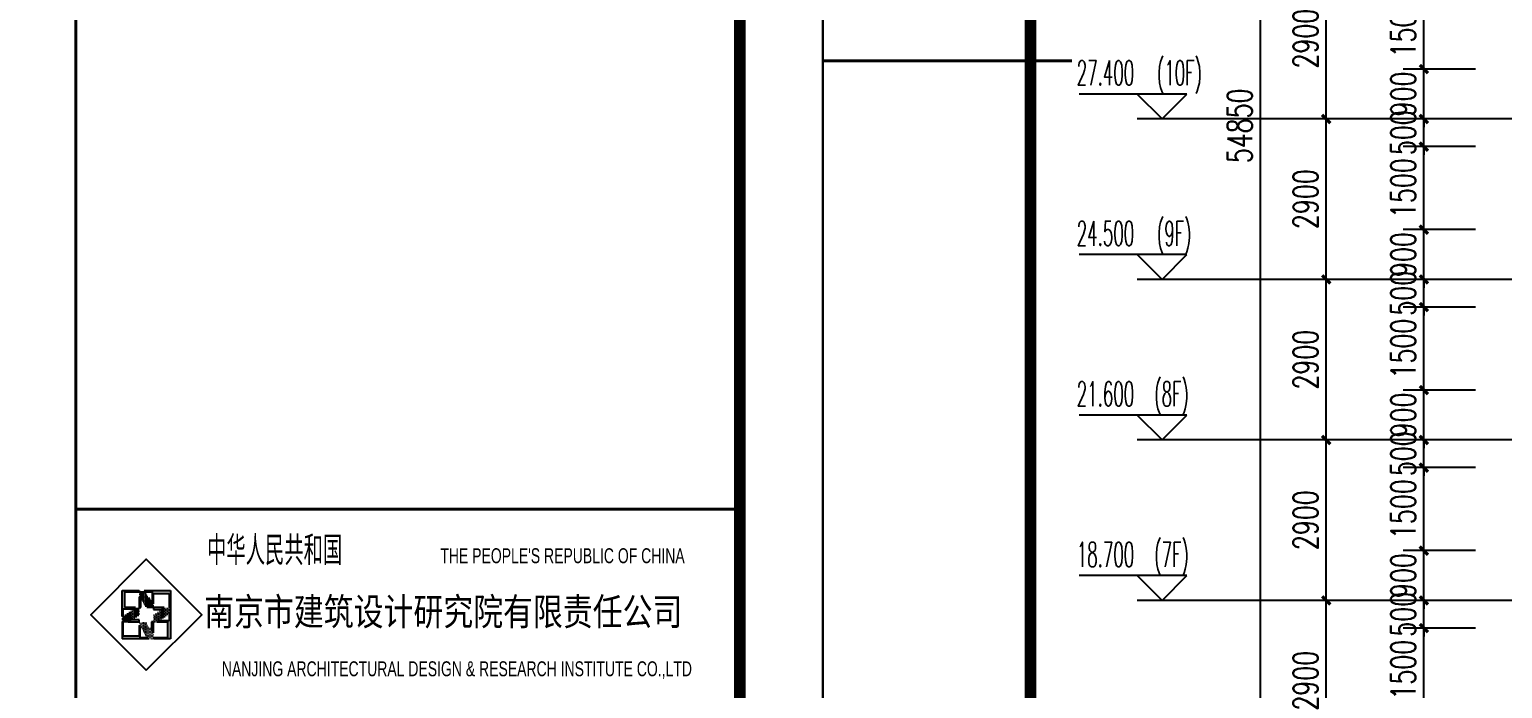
# Model space of a CAD drawing. Extents: x -59851 to 653804, y -249523 to 437614.
# Drawn here: x 513289 to 539911, y 381697 to 393604 of the extents above; entities that cross this region are included whole.
import ezdxf
from ezdxf.enums import TextEntityAlignment as Align

# ---------------------------------------------------------------- set-up
doc = ezdxf.new("R2010")
doc.units = 0
doc.header["$LTSCALE"] = 1000
doc.header["$MEASUREMENT"] = 0
for name, color, linetype in [('A-第三道尺寸线', 105, 'Continuous'), ('DIM_ELEV', 3, 'Continuous'), ('DOTE', 16, 'Continuous'), ('LABEL_FIXBOX_PM', 7, 'Continuous'), ('LABEL_FIXTXT_PM', 3, 'Continuous'), ('LABEL_TXT_PM', 1, 'Continuous'), ('PUB_DIM', 3, 'Continuous'), ('PUB_TEXT', 7, 'Continuous')]:
    doc.layers.add(name, color=color, linetype=linetype)
doc.styles.add('_TCH_DIM', font='SIMPLEX.shx', dxfattribs={"width": 0.7, "bigfont": 'GBCBIG.shx'})
doc.styles.add('_TCH_DIM_T3', font='SIMPLEX.shx', dxfattribs={"width": 0.705882, "bigfont": 'GBCBIG.shx'})
doc.styles.add('LABEL_FIXBOX_PM', font='simhei.ttf', dxfattribs={"width": 0.8})
doc.styles.add('LABEL_FIXTXT_PM', font='pm_njadri_r.shx', dxfattribs={"width": 0.7, "bigfont": 'pm_njadri_hztxt.shx'})
doc.styles.add('LABEL_TXT_PM', font='pm_njadri_romans1.shx', dxfattribs={"width": 0.7, "bigfont": 'pm_njadri_hztxt.shx'})
doc.dimstyles.new('_TCH_ARCH&&150', dxfattribs={"dimtxt": 446.25, "dimasz": 150, "dimexe": 375, "dimexo": 450, "dimgap": 150, "dimtad": 1, "dimdec": 0, "dimzin": 0, "dimdsep": 46, "dimtxsty": '_TCH_DIM_T3', "dimblk": 'ARCHTICK', "dimcen": 0.09, "dimclrt": 7, "dimazin": 2, "dimtfac": 1, "dimtdec": 0, "dimtix": 1, "dimtmove": 2, "dimatfit": 3, "dimfxl": 0, "dimtolj": 1, "dimtzin": 0, "dimarcsym": 0})
pattern_1 = [(0, (-730.89111, -636.81473), (0.078125, 0.15625), [0, -0.15625])]

# ---------------------------------------------------------------- blocks, each defined once
blk = doc.blocks.new('PMSheet_A1_20150113_5-3892016032414355901')
at = {"layer": 'LABEL_FIXBOX_PM'}
h = blk.add_hatch(color=256, dxfattribs=at)
h.paths.add_polyline_path([(762.26, 232.85), (762.26, 231.16), (762.39, 231.16), (762.39, 233.19), (759.25, 233.19), (759.34, 233.06), (760.21, 233.06), (760.21, 231.79), (760.35, 231.58), (760.35, 232.85)])
h.paths.add_polyline_path([(756.57, 233.19), (756.57, 230.05), (756.7, 230.14), (756.7, 231.01), (757.97, 231.01), (758.18, 231.16), (756.91, 231.16), (756.91, 233.06), (758.61, 233.06), (758.61, 233.19)])
h.paths.add_polyline_path([(758.61, 231.16), (758.84, 231.16), (758.84, 232.1), (758.61, 232.45)])
h.paths.add_polyline_path([(760.35, 231.16), (760.35, 230.92), (761.3, 230.92), (761.65, 231.16)])
h.paths.add_polyline_path([(760.99, 229.55), (760.77, 229.41), (762.05, 229.41), (762.05, 227.5), (760.35, 227.5), (760.35, 227.37), (762.39, 227.37), (762.39, 230.51), (762.26, 230.42), (762.26, 229.55)])
h.paths.add_polyline_path([(760.12, 228.46), (760.35, 228.11), (760.35, 229.41), (760.12, 229.41)])
h.paths.add_polyline_path([(756.7, 227.71), (756.7, 229.41), (756.57, 229.41), (756.57, 227.37), (759.71, 227.37), (759.62, 227.5), (758.75, 227.5), (758.75, 228.78), (758.61, 228.99), (758.61, 227.71)])
h.paths.add_polyline_path([(758.61, 229.41), (758.61, 229.65), (757.66, 229.65), (757.31, 229.41)])
h = blk.add_hatch(dxfattribs=at)
h.set_pattern_fill('DOTS', color=256, scale=2.5, style=0)
h.set_pattern_definition(pattern_1)
h.paths.add_polyline_path([(759.25, 233.19), (758.61, 233.19), (758.61, 232.45), (759.49, 231.16), (760.35, 231.16), (760.35, 231.58)])
h = blk.add_hatch(dxfattribs=at)
h.set_pattern_fill('DOTS', color=256, scale=2.5, style=0)
h.set_pattern_definition(pattern_1)
h.paths.add_polyline_path([(758.61, 230.29), (758.61, 231.16), (758.18, 231.16), (756.57, 230.05), (756.57, 229.41), (757.31, 229.41)])
h = blk.add_hatch(dxfattribs=at)
h.set_pattern_fill('DOTS', color=256, scale=2.5, style=0)
h.set_pattern_definition(pattern_1)
h.paths.add_polyline_path([(760.35, 230.27), (760.35, 229.41), (760.77, 229.41), (762.39, 230.51), (762.39, 231.16), (761.65, 231.16)])
h = blk.add_hatch(dxfattribs=at)
h.set_pattern_fill('DOTS', color=256, scale=2.5, style=0)
h.set_pattern_definition(pattern_1)
h.paths.add_polyline_path([(759.47, 229.41), (758.61, 229.41), (758.61, 228.99), (759.71, 227.37), (760.35, 227.37), (760.35, 228.11)])
for p, q in [((756.57, 233.19), (758.61, 233.19)), ((756.57, 230.05), (756.57, 233.19)), ((756.91, 233.06), (758.61, 233.06)), ((756.91, 231.16), (756.91, 233.06)), ((758.61, 233.19), (758.61, 233.06)), ((759.25, 233.19), (762.39, 233.19)), ((759.25, 233.19), (759.34, 233.06)), ((759.34, 233.06), (760.21, 233.06)), ((760.21, 233.06), (760.21, 231.79)), ((760.35, 232.85), (762.26, 232.85)), ((760.35, 231.58), (760.35, 232.85)), ((762.26, 232.85), (762.26, 231.16)), ((762.39, 233.19), (762.39, 227.37)), ((756.7, 231.01), (757.97, 231.01)), ((756.7, 230.14), (756.7, 231.01)), ((758.18, 231.16), (756.91, 231.16)), ((757.97, 231.01), (758.18, 231.16)), ((758.61, 232.45), (758.61, 231.16)), ((758.61, 232.45), (758.84, 232.1)), ((758.61, 231.16), (758.84, 231.16)), ((758.84, 231.16), (758.84, 232.1)), ((760.21, 231.79), (760.35, 231.58)), ((761.65, 231.16), (760.35, 231.16)), ((760.35, 231.16), (760.35, 230.92)), ((760.35, 230.92), (761.3, 230.92)), ((761.65, 231.16), (761.3, 230.92)), ((762.39, 231.16), (762.26, 231.16)), ((756.57, 230.05), (756.7, 230.14)), ((756.57, 229.41), (756.57, 227.37)), ((756.57, 229.41), (756.7, 229.41)), ((756.7, 227.71), (756.7, 229.41)), ((757.31, 229.41), (757.66, 229.65)), ((757.31, 229.41), (758.61, 229.41)), ((758.61, 229.65), (757.66, 229.65)), ((758.61, 229.41), (758.61, 229.65)), ((758.75, 228.78), (758.61, 228.99)), ((758.61, 228.99), (758.61, 227.71)), ((760.35, 229.41), (760.12, 229.41)), ((760.12, 229.41), (760.12, 228.46)), ((760.35, 228.11), (760.35, 229.41)), ((760.99, 229.55), (760.77, 229.41)), ((760.77, 229.41), (762.05, 229.41)), ((762.26, 229.55), (760.99, 229.55)), ((762.05, 229.41), (762.05, 227.5)), ((762.39, 230.51), (762.26, 230.42)), ((762.26, 230.42), (762.26, 229.55)), ((759.71, 227.37), (756.57, 227.37)), ((758.61, 227.71), (756.7, 227.71)), ((758.75, 227.5), (758.75, 228.78)), ((759.62, 227.5), (758.75, 227.5)), ((759.71, 227.37), (759.62, 227.5)), ((760.35, 228.11), (760.12, 228.46)), ((762.05, 227.5), (760.35, 227.5)), ((760.35, 227.37), (760.35, 227.5)), ((762.39, 227.37), (760.35, 227.37))]:
    blk.add_line(p, q, dxfattribs=at)
for points in [[(0, 594), (841, 594), (841, 0), (0, 0)], [(759.48, 223.59), (766.17, 230.28), (759.48, 236.97), (752.79, 230.28)]]:
    blk.add_lwpolyline(points, close=True, dxfattribs=at)
at = {"layer": 'LABEL_FIXBOX_PM', "const_width": 1.4}
blk.add_lwpolyline([(831, 584), (25, 584), (25, 10), (831, 10)], close=True, dxfattribs=at)
at = {"layer": 'LABEL_FIXBOX_PM', "const_width": 0.35}
for points in [[(751, 10), (751, 584)], [(0, 297), (30, 297)], [(751, 243), (831, 243)]]:
    blk.add_lwpolyline(points, dxfattribs=at)
at = {"layer": 'LABEL_FIXBOX_PM', "style": 'LABEL_FIXBOX_PM', "width": 0.8}
blk.add_text('南京市建筑设计研究院有限责任公司', height=3.3, dxfattribs=at).set_placement((766.46, 229))
at = {"layer": 'LABEL_FIXTXT_PM', "style": 'LABEL_FIXTXT_PM', "width": 0.7}
for s, height, p in [('中华人民共和国', 3.5, (766.81, 236.26)), ("THE PEOPLE'S REPUBLIC OF CHINA", 1.8, (794.91, 236.49))]:
    blk.add_text(s, height=height, dxfattribs=at).set_placement(p)
blk.add_text('NANJING ARCHITECTURAL DESIGN & RESEARCH INSTITUTE CO.,LTD', height=1.8, dxfattribs=at).set_placement((796.91, 222.87), align=Align.CENTER)
at = {"layer": 'LABEL_TXT_PM', "style": 'LABEL_TXT_PM'}
for tag, height, width, p in [('修改图应说明理由', 4.5, 0.7, (788.35, 468.8)), ('出图章签名', 4.5, 0.7, (759.46, 338.09)), ('建设单位_U01', 4.5, 0.7, (800.9, 212.14)), ('建设单位', 4.5, 0.7, (800.9, 210.2)), ('建设单位_D01', 4.5, 0.7, (800.9, 207.4)), ('项目名称_U01', 4.5, 0.7, (800.9, 200.42)), ('项目名称', 4.5, 0.7, (800.9, 198.19)), ('项目名称_D01', 4.5, 0.7, (800.9, 195.3)), ('设计编号', 4.5, 0.6, (780.76, 187.9)), ('分项号', 4.5, 0.6, (820.26, 188)), ('项目经理', 4.5, 0.7, (780.26, 172)), ('项目经理签名', 4.5, 0.7, (810.18, 172.26)), ('审定', 4.5, 0.7, (780.26, 163.9)), ('审定签名', 4.5, 0.7, (810.18, 164.16)), ('审核', 4.5, 0.7, (780.26, 156)), ('审核签名', 4.5, 0.7, (810.18, 156.26)), ('项目负责', 4.5, 0.7, (780.26, 148)), ('项目负责签名', 4.5, 0.7, (810.18, 148.26)), ('专业负责', 4.5, 0.7, (780.26, 140)), ('专业负责签名', 4.5, 0.7, (810.18, 140.26)), ('校对', 4.5, 0.7, (780.26, 131.9)), ('校对签名', 4.5, 0.7, (810.18, 132.16)), ('设计', 4.5, 0.7, (780.26, 124)), ('设计签名', 4.5, 0.7, (810.18, 124.26)), ('绘制', 4.5, 0.7, (780.26, 115.9)), ('绘制签名', 4.5, 0.7, (810.18, 116.16)), ('方案_01签名', 4.5, 0.7, (810.18, 96.16)), ('方案_01', 4.5, 0.7, (780.26, 95.9)), ('方案_02', 4.5, 0.7, (780.26, 87.9)), ('方案_02签名', 4.5, 0.7, (810.18, 88.16)), ('方案_03', 4.5, 0.7, (780.29, 79.9)), ('方案_03签名', 4.5, 0.7, (810.2, 80.16)), ('方案_04', 4.5, 0.7, (780.26, 71.9)), ('方案_04签名', 4.5, 0.7, (810.18, 72.16)), ('图名_U02', 4.5, 0.7, (790.5, 60.2)), ('图名_U01', 4.5, 0.7, (790.5, 54.2)), ('图名', 4.5, 0.7, (790.5, 47.96)), ('图名_D01', 4.5, 0.7, (790.5, 42.4)), ('图名_D02', 4.5, 0.7, (790.5, 37)), ('图号', 3.5, 0.7, (760.97, 20.95)), ('图档号', 3.5, 0.7, (781.1, 20.95)), ('日期', 3.5, 0.7, (801.07, 20.95)), ('版本号', 3.5, 0.7, (820.27, 20.95))]:
    blk.add_attdef(tag, text='', height=height, dxfattribs=dict(at, width=width)).set_placement(p, align=Align.CENTER)
blk = doc.blocks.new('_ArchTick')
at = {"color": 0, "linetype": 'ByBlock', "const_width": 0.4}
blk.add_lwpolyline([(-0.5, -0.5), (0.5, 0.5)], dxfattribs=at)
blk = doc.blocks.new('*D4992')
at = {"layer": 'Defpoints', "color": 0, "transparency": 16777216}
for p in [(535535, 419288), (537134, 419288), (537134, 364438)]:
    blk.add_point(p, dxfattribs=at)
at = {"layer": 'PUB_DIM', "color": 0, "lineweight": -2, "transparency": 16777216}
for p, q in [((536684, 419288), (535160, 419288)), ((535535, 364438), (535535, 419288)), ((536684, 364438), (535160, 364438))]:
    blk.add_line(p, q, dxfattribs=at)
at = {"layer": 'PUB_DIM', "color": 0, "lineweight": -2, "transparency": 16777216, "xscale": 150, "yscale": 150, "zscale": 150}
for p, rotation in [((535535, 419288), 90), ((535535, 364438), 270)]:
    blk.add_blockref('_ArchTick', p, dxfattribs=dict(at, rotation=rotation))
at = {"layer": 'PUB_DIM', "color": 7, "transparency": 16777216, "insert": (535162, 391863), "char_height": 446.2, "attachment_point": 5, "rotation": 90, "style": '_TCH_DIM_T3'}
blk.add_mtext('\\A1;54850', dxfattribs=at)
blk = doc.blocks.new('*D5002')
at = {"layer": 'Defpoints', "color": 0, "transparency": 16777216}
for p in [(536724, 394888), (538114, 394888), (538114, 391988)]:
    blk.add_point(p, dxfattribs=at)
at = {"layer": 'PUB_DIM', "color": 0, "lineweight": -2, "transparency": 16777216}
for p, q in [((537664, 394888), (536349, 394888)), ((536724, 391988), (536724, 394888)), ((537664, 391988), (536349, 391988))]:
    blk.add_line(p, q, dxfattribs=at)
at = {"layer": 'PUB_DIM', "color": 0, "lineweight": -2, "transparency": 16777216, "xscale": 150, "yscale": 150, "zscale": 150}
for p, rotation in [((536724, 394888), 90), ((536724, 391988), 270)]:
    blk.add_blockref('_ArchTick', p, dxfattribs=dict(at, rotation=rotation))
at = {"layer": 'PUB_DIM', "color": 7, "transparency": 16777216, "insert": (536351, 393438), "char_height": 446.2, "attachment_point": 5, "rotation": 90, "style": '_TCH_DIM_T3'}
blk.add_mtext('\\A1;2900', dxfattribs=at)
blk = doc.blocks.new('*D5003')
at = {"layer": 'Defpoints', "color": 0, "transparency": 16777216}
for p in [(536724, 391988), (538114, 391988), (538114, 389088)]:
    blk.add_point(p, dxfattribs=at)
at = {"layer": 'PUB_DIM', "color": 0, "lineweight": -2, "transparency": 16777216}
for p, q in [((537664, 391988), (536349, 391988)), ((536724, 389088), (536724, 391988)), ((537664, 389088), (536349, 389088))]:
    blk.add_line(p, q, dxfattribs=at)
at = {"layer": 'PUB_DIM', "color": 0, "lineweight": -2, "transparency": 16777216, "xscale": 150, "yscale": 150, "zscale": 150}
for p, rotation in [((536724, 391988), 90), ((536724, 389088), 270)]:
    blk.add_blockref('_ArchTick', p, dxfattribs=dict(at, rotation=rotation))
at = {"layer": 'PUB_DIM', "color": 7, "transparency": 16777216, "insert": (536351, 390538), "char_height": 446.2, "attachment_point": 5, "rotation": 90, "style": '_TCH_DIM_T3'}
blk.add_mtext('\\A1;2900', dxfattribs=at)
blk = doc.blocks.new('*D5004')
at = {"layer": 'Defpoints', "color": 0, "transparency": 16777216}
for p in [(536724, 389088), (538114, 389088), (538114, 386188)]:
    blk.add_point(p, dxfattribs=at)
at = {"layer": 'PUB_DIM', "color": 0, "lineweight": -2, "transparency": 16777216}
for p, q in [((537664, 389088), (536349, 389088)), ((536724, 386188), (536724, 389088)), ((537664, 386188), (536349, 386188))]:
    blk.add_line(p, q, dxfattribs=at)
at = {"layer": 'PUB_DIM', "color": 0, "lineweight": -2, "transparency": 16777216, "xscale": 150, "yscale": 150, "zscale": 150}
for p, rotation in [((536724, 389088), 90), ((536724, 386188), 270)]:
    blk.add_blockref('_ArchTick', p, dxfattribs=dict(at, rotation=rotation))
at = {"layer": 'PUB_DIM', "color": 7, "transparency": 16777216, "insert": (536351, 387638), "char_height": 446.2, "attachment_point": 5, "rotation": 90, "style": '_TCH_DIM_T3'}
blk.add_mtext('\\A1;2900', dxfattribs=at)
blk = doc.blocks.new('*D5005')
at = {"layer": 'Defpoints', "color": 0, "transparency": 16777216}
for p in [(536724, 386188), (538114, 386188), (538114, 383288)]:
    blk.add_point(p, dxfattribs=at)
at = {"layer": 'PUB_DIM', "color": 0, "lineweight": -2, "transparency": 16777216}
for p, q in [((537664, 386188), (536349, 386188)), ((536724, 383288), (536724, 386188)), ((537664, 383288), (536349, 383288))]:
    blk.add_line(p, q, dxfattribs=at)
at = {"layer": 'PUB_DIM', "color": 0, "lineweight": -2, "transparency": 16777216, "xscale": 150, "yscale": 150, "zscale": 150}
for p, rotation in [((536724, 386188), 90), ((536724, 383288), 270)]:
    blk.add_blockref('_ArchTick', p, dxfattribs=dict(at, rotation=rotation))
at = {"layer": 'PUB_DIM', "color": 7, "transparency": 16777216, "insert": (536351, 384738), "char_height": 446.2, "attachment_point": 5, "rotation": 90, "style": '_TCH_DIM_T3'}
blk.add_mtext('\\A1;2900', dxfattribs=at)
blk = doc.blocks.new('*D5006')
at = {"layer": 'Defpoints', "color": 0, "transparency": 16777216}
for p in [(536724, 383288), (538114, 383288), (538114, 380388)]:
    blk.add_point(p, dxfattribs=at)
at = {"layer": 'PUB_DIM', "color": 0, "lineweight": -2, "transparency": 16777216}
for p, q in [((537664, 383288), (536349, 383288)), ((536724, 380388), (536724, 383288)), ((537664, 380388), (536349, 380388))]:
    blk.add_line(p, q, dxfattribs=at)
at = {"layer": 'PUB_DIM', "color": 0, "lineweight": -2, "transparency": 16777216, "xscale": 150, "yscale": 150, "zscale": 150}
for p, rotation in [((536724, 383288), 90), ((536724, 380388), 270)]:
    blk.add_blockref('_ArchTick', p, dxfattribs=dict(at, rotation=rotation))
at = {"layer": 'PUB_DIM', "color": 7, "transparency": 16777216, "insert": (536351, 381838), "char_height": 446.2, "attachment_point": 5, "rotation": 90, "style": '_TCH_DIM_T3'}
blk.add_mtext('\\A1;2900', dxfattribs=at)
blk = doc.blocks.new('*D5032')
at = {"layer": 'A-第三道尺寸线', "color": 0, "lineweight": -2, "transparency": 16777216}
for p, q in [((539423, 382788), (538114, 382788)), ((538489, 381288), (538489, 382788)), ((539423, 381288), (538114, 381288))]:
    blk.add_line(p, q, dxfattribs=at)
at = {"layer": 'Defpoints', "color": 0, "transparency": 16777216}
for p in [(538489, 382788), (539873, 382788), (539873, 381288)]:
    blk.add_point(p, dxfattribs=at)
at = {"layer": 'A-第三道尺寸线', "color": 0, "lineweight": -2, "transparency": 16777216, "xscale": 150, "yscale": 150, "zscale": 150}
for p, rotation in [((538489, 382788), 90), ((538489, 381288), 270)]:
    blk.add_blockref('_ArchTick', p, dxfattribs=dict(at, rotation=rotation))
at = {"layer": 'A-第三道尺寸线', "color": 7, "transparency": 16777216, "insert": (538116, 382038), "char_height": 446.2, "attachment_point": 5, "rotation": 90, "style": '_TCH_DIM_T3'}
blk.add_mtext('\\A1;1500', dxfattribs=at)
blk = doc.blocks.new('*D5033')
at = {"layer": 'A-第三道尺寸线', "color": 0, "lineweight": -2, "transparency": 16777216}
for p, q in [((538489, 383288), (538489, 383438)), ((539423, 383288), (538114, 383288)), ((538489, 382788), (538489, 383288)), ((539423, 382788), (538114, 382788)), ((538489, 382788), (538489, 382638))]:
    blk.add_line(p, q, dxfattribs=at)
at = {"layer": 'Defpoints', "color": 0, "transparency": 16777216}
for p in [(538489, 383288), (539873, 383288), (539873, 382788)]:
    blk.add_point(p, dxfattribs=at)
at = {"layer": 'A-第三道尺寸线', "color": 0, "lineweight": -2, "transparency": 16777216, "xscale": 150, "yscale": 150, "zscale": 150}
for p, rotation in [((538489, 383288), 270), ((538489, 382788), 90)]:
    blk.add_blockref('_ArchTick', p, dxfattribs=dict(at, rotation=rotation))
at = {"layer": 'A-第三道尺寸线', "color": 7, "transparency": 16777216, "insert": (538116, 383038), "char_height": 446.2, "attachment_point": 5, "rotation": 90, "style": '_TCH_DIM_T3'}
blk.add_mtext('\\A1;500', dxfattribs=at)
blk = doc.blocks.new('*D5034')
at = {"layer": 'A-第三道尺寸线', "color": 0, "lineweight": -2, "transparency": 16777216}
for p, q in [((539423, 384188), (538114, 384188)), ((538489, 384188), (538489, 384338)), ((538489, 383288), (538489, 384188)), ((539423, 383288), (538114, 383288)), ((538489, 383288), (538489, 383138))]:
    blk.add_line(p, q, dxfattribs=at)
at = {"layer": 'Defpoints', "color": 0, "transparency": 16777216}
for p in [(538489, 384188), (539873, 384188), (539873, 383288)]:
    blk.add_point(p, dxfattribs=at)
at = {"layer": 'A-第三道尺寸线', "color": 0, "lineweight": -2, "transparency": 16777216, "xscale": 150, "yscale": 150, "zscale": 150}
for p, rotation in [((538489, 384188), 270), ((538489, 383288), 90)]:
    blk.add_blockref('_ArchTick', p, dxfattribs=dict(at, rotation=rotation))
at = {"layer": 'A-第三道尺寸线', "color": 7, "transparency": 16777216, "insert": (538116, 383738), "char_height": 446.2, "attachment_point": 5, "rotation": 90, "style": '_TCH_DIM_T3'}
blk.add_mtext('\\A1;900', dxfattribs=at)
blk = doc.blocks.new('*D5035')
at = {"layer": 'A-第三道尺寸线', "color": 0, "lineweight": -2, "transparency": 16777216}
for p, q in [((539423, 385688), (538114, 385688)), ((538489, 384188), (538489, 385688)), ((539423, 384188), (538114, 384188))]:
    blk.add_line(p, q, dxfattribs=at)
at = {"layer": 'Defpoints', "color": 0, "transparency": 16777216}
for p in [(538489, 385688), (539873, 385688), (539873, 384188)]:
    blk.add_point(p, dxfattribs=at)
at = {"layer": 'A-第三道尺寸线', "color": 0, "lineweight": -2, "transparency": 16777216, "xscale": 150, "yscale": 150, "zscale": 150}
for p, rotation in [((538489, 385688), 90), ((538489, 384188), 270)]:
    blk.add_blockref('_ArchTick', p, dxfattribs=dict(at, rotation=rotation))
at = {"layer": 'A-第三道尺寸线', "color": 7, "transparency": 16777216, "insert": (538116, 384938), "char_height": 446.2, "attachment_point": 5, "rotation": 90, "style": '_TCH_DIM_T3'}
blk.add_mtext('\\A1;1500', dxfattribs=at)
blk = doc.blocks.new('*D5036')
at = {"layer": 'A-第三道尺寸线', "color": 0, "lineweight": -2, "transparency": 16777216}
for p, q in [((538489, 386188), (538489, 386338)), ((539423, 386188), (538114, 386188)), ((538489, 385688), (538489, 386188)), ((539423, 385688), (538114, 385688)), ((538489, 385688), (538489, 385538))]:
    blk.add_line(p, q, dxfattribs=at)
at = {"layer": 'Defpoints', "color": 0, "transparency": 16777216}
for p in [(538489, 386188), (539873, 386188), (539873, 385688)]:
    blk.add_point(p, dxfattribs=at)
at = {"layer": 'A-第三道尺寸线', "color": 0, "lineweight": -2, "transparency": 16777216, "xscale": 150, "yscale": 150, "zscale": 150}
for p, rotation in [((538489, 386188), 270), ((538489, 385688), 90)]:
    blk.add_blockref('_ArchTick', p, dxfattribs=dict(at, rotation=rotation))
at = {"layer": 'A-第三道尺寸线', "color": 7, "transparency": 16777216, "insert": (538116, 385938), "char_height": 446.2, "attachment_point": 5, "rotation": 90, "style": '_TCH_DIM_T3'}
blk.add_mtext('\\A1;500', dxfattribs=at)
blk = doc.blocks.new('*D5037')
at = {"layer": 'A-第三道尺寸线', "color": 0, "lineweight": -2, "transparency": 16777216}
for p, q in [((539423, 387088), (538114, 387088)), ((538489, 387088), (538489, 387238)), ((538489, 386188), (538489, 387088)), ((539423, 386188), (538114, 386188)), ((538489, 386188), (538489, 386038))]:
    blk.add_line(p, q, dxfattribs=at)
at = {"layer": 'Defpoints', "color": 0, "transparency": 16777216}
for p in [(538489, 387088), (539873, 387088), (539873, 386188)]:
    blk.add_point(p, dxfattribs=at)
at = {"layer": 'A-第三道尺寸线', "color": 0, "lineweight": -2, "transparency": 16777216, "xscale": 150, "yscale": 150, "zscale": 150}
for p, rotation in [((538489, 387088), 270), ((538489, 386188), 90)]:
    blk.add_blockref('_ArchTick', p, dxfattribs=dict(at, rotation=rotation))
at = {"layer": 'A-第三道尺寸线', "color": 7, "transparency": 16777216, "insert": (538116, 386638), "char_height": 446.2, "attachment_point": 5, "rotation": 90, "style": '_TCH_DIM_T3'}
blk.add_mtext('\\A1;900', dxfattribs=at)
blk = doc.blocks.new('*D5038')
at = {"layer": 'A-第三道尺寸线', "color": 0, "lineweight": -2, "transparency": 16777216}
for p, q in [((539423, 388588), (538114, 388588)), ((538489, 387088), (538489, 388588)), ((539423, 387088), (538114, 387088))]:
    blk.add_line(p, q, dxfattribs=at)
at = {"layer": 'Defpoints', "color": 0, "transparency": 16777216}
for p in [(538489, 388588), (539873, 388588), (539873, 387088)]:
    blk.add_point(p, dxfattribs=at)
at = {"layer": 'A-第三道尺寸线', "color": 0, "lineweight": -2, "transparency": 16777216, "xscale": 150, "yscale": 150, "zscale": 150}
for p, rotation in [((538489, 388588), 90), ((538489, 387088), 270)]:
    blk.add_blockref('_ArchTick', p, dxfattribs=dict(at, rotation=rotation))
at = {"layer": 'A-第三道尺寸线', "color": 7, "transparency": 16777216, "insert": (538116, 387838), "char_height": 446.2, "attachment_point": 5, "rotation": 90, "style": '_TCH_DIM_T3'}
blk.add_mtext('\\A1;1500', dxfattribs=at)
blk = doc.blocks.new('*D5039')
at = {"layer": 'A-第三道尺寸线', "color": 0, "lineweight": -2, "transparency": 16777216}
for p, q in [((538489, 389088), (538489, 389238)), ((539423, 389088), (538114, 389088)), ((538489, 388588), (538489, 389088)), ((539423, 388588), (538114, 388588)), ((538489, 388588), (538489, 388438))]:
    blk.add_line(p, q, dxfattribs=at)
at = {"layer": 'Defpoints', "color": 0, "transparency": 16777216}
for p in [(538489, 389088), (539873, 389088), (539873, 388588)]:
    blk.add_point(p, dxfattribs=at)
at = {"layer": 'A-第三道尺寸线', "color": 0, "lineweight": -2, "transparency": 16777216, "xscale": 150, "yscale": 150, "zscale": 150}
for p, rotation in [((538489, 389088), 270), ((538489, 388588), 90)]:
    blk.add_blockref('_ArchTick', p, dxfattribs=dict(at, rotation=rotation))
at = {"layer": 'A-第三道尺寸线', "color": 7, "transparency": 16777216, "insert": (538116, 388838), "char_height": 446.2, "attachment_point": 5, "rotation": 90, "style": '_TCH_DIM_T3'}
blk.add_mtext('\\A1;500', dxfattribs=at)
blk = doc.blocks.new('*D5040')
at = {"layer": 'A-第三道尺寸线', "color": 0, "lineweight": -2, "transparency": 16777216}
for p, q in [((538489, 389988), (538489, 390138)), ((539423, 389988), (538114, 389988)), ((538489, 389088), (538489, 389988)), ((539423, 389088), (538114, 389088)), ((538489, 389088), (538489, 388938))]:
    blk.add_line(p, q, dxfattribs=at)
at = {"layer": 'Defpoints', "color": 0, "transparency": 16777216}
for p in [(538489, 389988), (539873, 389988), (539873, 389088)]:
    blk.add_point(p, dxfattribs=at)
at = {"layer": 'A-第三道尺寸线', "color": 0, "lineweight": -2, "transparency": 16777216, "xscale": 150, "yscale": 150, "zscale": 150}
for p, rotation in [((538489, 389988), 270), ((538489, 389088), 90)]:
    blk.add_blockref('_ArchTick', p, dxfattribs=dict(at, rotation=rotation))
at = {"layer": 'A-第三道尺寸线', "color": 7, "transparency": 16777216, "insert": (538116, 389538), "char_height": 446.2, "attachment_point": 5, "rotation": 90, "style": '_TCH_DIM_T3'}
blk.add_mtext('\\A1;900', dxfattribs=at)
blk = doc.blocks.new('*D5041')
at = {"layer": 'A-第三道尺寸线', "color": 0, "lineweight": -2, "transparency": 16777216}
for p, q in [((539423, 391488), (538114, 391488)), ((538489, 389988), (538489, 391488)), ((539423, 389988), (538114, 389988))]:
    blk.add_line(p, q, dxfattribs=at)
at = {"layer": 'Defpoints', "color": 0, "transparency": 16777216}
for p in [(538489, 391488), (539873, 391488), (539873, 389988)]:
    blk.add_point(p, dxfattribs=at)
at = {"layer": 'A-第三道尺寸线', "color": 0, "lineweight": -2, "transparency": 16777216, "xscale": 150, "yscale": 150, "zscale": 150}
for p, rotation in [((538489, 391488), 90), ((538489, 389988), 270)]:
    blk.add_blockref('_ArchTick', p, dxfattribs=dict(at, rotation=rotation))
at = {"layer": 'A-第三道尺寸线', "color": 7, "transparency": 16777216, "insert": (538116, 390738), "char_height": 446.2, "attachment_point": 5, "rotation": 90, "style": '_TCH_DIM_T3'}
blk.add_mtext('\\A1;1500', dxfattribs=at)
blk = doc.blocks.new('*D5042')
at = {"layer": 'A-第三道尺寸线', "color": 0, "lineweight": -2, "transparency": 16777216}
for p, q in [((538489, 391988), (538489, 392138)), ((539423, 391988), (538114, 391988)), ((538489, 391488), (538489, 391988)), ((539423, 391488), (538114, 391488)), ((538489, 391488), (538489, 391338))]:
    blk.add_line(p, q, dxfattribs=at)
at = {"layer": 'Defpoints', "color": 0, "transparency": 16777216}
for p in [(538489, 391988), (539873, 391988), (539873, 391488)]:
    blk.add_point(p, dxfattribs=at)
at = {"layer": 'A-第三道尺寸线', "color": 0, "lineweight": -2, "transparency": 16777216, "xscale": 150, "yscale": 150, "zscale": 150}
for p, rotation in [((538489, 391988), 270), ((538489, 391488), 90)]:
    blk.add_blockref('_ArchTick', p, dxfattribs=dict(at, rotation=rotation))
at = {"layer": 'A-第三道尺寸线', "color": 7, "transparency": 16777216, "insert": (538116, 391738), "char_height": 446.2, "attachment_point": 5, "rotation": 90, "style": '_TCH_DIM_T3'}
blk.add_mtext('\\A1;500', dxfattribs=at)
blk = doc.blocks.new('*D5043')
at = {"layer": 'A-第三道尺寸线', "color": 0, "lineweight": -2, "transparency": 16777216}
for p, q in [((538489, 392888), (538489, 393038)), ((539423, 392888), (538114, 392888)), ((538489, 391988), (538489, 392888)), ((539423, 391988), (538114, 391988)), ((538489, 391988), (538489, 391838))]:
    blk.add_line(p, q, dxfattribs=at)
at = {"layer": 'Defpoints', "color": 0, "transparency": 16777216}
for p in [(538489, 392888), (539873, 392888), (539873, 391988)]:
    blk.add_point(p, dxfattribs=at)
at = {"layer": 'A-第三道尺寸线', "color": 0, "lineweight": -2, "transparency": 16777216, "xscale": 150, "yscale": 150, "zscale": 150}
for p, rotation in [((538489, 392888), 270), ((538489, 391988), 90)]:
    blk.add_blockref('_ArchTick', p, dxfattribs=dict(at, rotation=rotation))
at = {"layer": 'A-第三道尺寸线', "color": 7, "transparency": 16777216, "insert": (538116, 392438), "char_height": 446.2, "attachment_point": 5, "rotation": 90, "style": '_TCH_DIM_T3'}
blk.add_mtext('\\A1;900', dxfattribs=at)
blk = doc.blocks.new('*D5044')
at = {"layer": 'A-第三道尺寸线', "color": 0, "lineweight": -2, "transparency": 16777216}
for p, q in [((539423, 394388), (538114, 394388)), ((538489, 392888), (538489, 394388)), ((539423, 392888), (538114, 392888))]:
    blk.add_line(p, q, dxfattribs=at)
at = {"layer": 'Defpoints', "color": 0, "transparency": 16777216}
for p in [(538489, 394388), (539873, 394388), (539873, 392888)]:
    blk.add_point(p, dxfattribs=at)
at = {"layer": 'A-第三道尺寸线', "color": 0, "lineweight": -2, "transparency": 16777216, "xscale": 150, "yscale": 150, "zscale": 150}
for p, rotation in [((538489, 394388), 90), ((538489, 392888), 270)]:
    blk.add_blockref('_ArchTick', p, dxfattribs=dict(at, rotation=rotation))
at = {"layer": 'A-第三道尺寸线', "color": 7, "transparency": 16777216, "insert": (538116, 393638), "char_height": 446.2, "attachment_point": 5, "rotation": 90, "style": '_TCH_DIM_T3'}
blk.add_mtext('\\A1;1500', dxfattribs=at)

msp = doc.modelspace()

# ---------------------------------------------------------------- linework, layer by layer
at = {"layer": 'DIM_ELEV'}
for p, q in [((534207.1, 392437.8), (532259.8, 392437.8)), ((533757.1, 391987.8), (533307.1, 392437.8)), ((533757.1, 391987.8), (534207.1, 392437.8)), ((534807.1, 391987.8), (533307.1, 391987.8)), ((534207.1, 389537.8), (532259.8, 389537.8)), ((533757.1, 389087.8), (533307.1, 389537.8)), ((533757.1, 389087.8), (534207.1, 389537.8)), ((534807.1, 389087.8), (533307.1, 389087.8)), ((534207.1, 386637.8), (532259.8, 386637.8)), ((533757.1, 386187.8), (533307.1, 386637.8)), ((533757.1, 386187.8), (534207.1, 386637.8)), ((534807.1, 386187.8), (533307.1, 386187.8)), ((534207.1, 383737.8), (532259.8, 383737.8)), ((533757.1, 383287.8), (533307.1, 383737.8)), ((533757.1, 383287.8), (534207.1, 383737.8)), ((534807.1, 383287.8), (533307.1, 383287.8))]:
    msp.add_line(p, q, dxfattribs=at)
at = {"layer": 'DOTE'}
for p, q in [((571627.5, 391987.8), (534248, 391987.8)), ((571627.5, 389087.8), (534248, 389087.8)), ((571627.5, 386187.8), (534248, 386187.8)), ((571627.5, 383287.8), (534248, 383287.8))]:
    msp.add_line(p, q, dxfattribs=at)

# ---------------------------------------------------------------- block references
at = {"xscale": 150, "yscale": 150, "zscale": 150}
for p in [(401477.5, 348488), (527627.5, 348488)]:
    msp.add_blockref('PMSheet_A1_20150113_5-3892016032414355901', p, dxfattribs=at)

# ---------------------------------------------------------------- texts
at = {"layer": 'PUB_TEXT', "style": '_TCH_DIM', "width": 0.494118}
for s, p in [('27.400', (532214.8, 392595.3)), ('(10F)', (533665.6, 392595.3)), ('24.500', (532214.8, 389695.3)), ('(9F)', (533665.6, 389695.3)), ('21.600', (532214.8, 386795.3)), ('(8F)', (533617.3, 386795.3)), ('(7F)', (533617.3, 383895.3)), ('18.700', (532214.8, 383895.3))]:
    msp.add_text(s, height=446.25, dxfattribs=at).set_placement(p)

# ---------------------------------------------------------------- dimensions: what is measured, and where the dimension line sits
at = {"layer": 'A-第三道尺寸线'}
for p1, p2, picture, middle in [((539872.9, 392887.8), (539872.9, 394387.8), '*D5044', (538115.7, 393637.8)), ((539872.9, 391987.8), (539872.9, 392887.8), '*D5043', (538115.7, 392437.8)), ((539872.9, 391487.8), (539872.9, 391987.8), '*D5042', (538115.7, 391737.8)), ((539872.9, 389987.8), (539872.9, 391487.8), '*D5041', (538115.7, 390737.8)), ((539872.9, 389087.8), (539872.9, 389987.8), '*D5040', (538115.7, 389537.8)), ((539872.9, 388587.8), (539872.9, 389087.8), '*D5039', (538115.7, 388837.8)), ((539872.9, 387087.8), (539872.9, 388587.8), '*D5038', (538115.7, 387837.8)), ((539872.9, 386187.8), (539872.9, 387087.8), '*D5037', (538115.7, 386637.8)), ((539872.9, 385687.8), (539872.9, 386187.8), '*D5036', (538115.7, 385937.8)), ((539872.9, 384187.8), (539872.9, 385687.8), '*D5035', (538115.7, 384937.8)), ((539872.9, 383287.8), (539872.9, 384187.8), '*D5034', (538115.7, 383737.8)), ((539872.9, 382787.8), (539872.9, 383287.8), '*D5033', (538115.7, 383037.8)), ((539872.9, 381287.8), (539872.9, 382787.8), '*D5032', (538115.7, 382037.8))]:
    dim = msp.add_aligned_dim(p1=p1, p2=p2, distance=1384.1, dimstyle='_TCH_ARCH&&150', dxfattribs=at)
    dim.commit()
    dim.dimension.update_dxf_attribs({"geometry": picture, "text_midpoint": middle})
at = {"layer": 'PUB_DIM'}
for p1, p2, distance, picture, middle in [((537134.2, 364437.8), (537134.2, 419287.8), 1599, '*D4992', (535162, 391862.8)), ((538113.9, 391987.8), (538113.9, 394887.8), 1389.5, '*D5002', (536351.3, 393437.8)), ((538113.9, 389087.8), (538113.9, 391987.8), 1389.5, '*D5003', (536351.3, 390537.8)), ((538113.9, 386187.8), (538113.9, 389087.8), 1389.5, '*D5004', (536351.3, 387637.8)), ((538113.9, 383287.8), (538113.9, 386187.8), 1389.5, '*D5005', (536351.3, 384737.8)), ((538113.9, 380387.8), (538113.9, 383287.8), 1389.5, '*D5006', (536351.3, 381837.8))]:
    dim = msp.add_aligned_dim(p1=p1, p2=p2, distance=distance, dimstyle='_TCH_ARCH&&150', dxfattribs=at)
    dim.commit()
    dim.dimension.update_dxf_attribs({"geometry": picture, "text_midpoint": middle})

doc.saveas('drawing.dxf')
